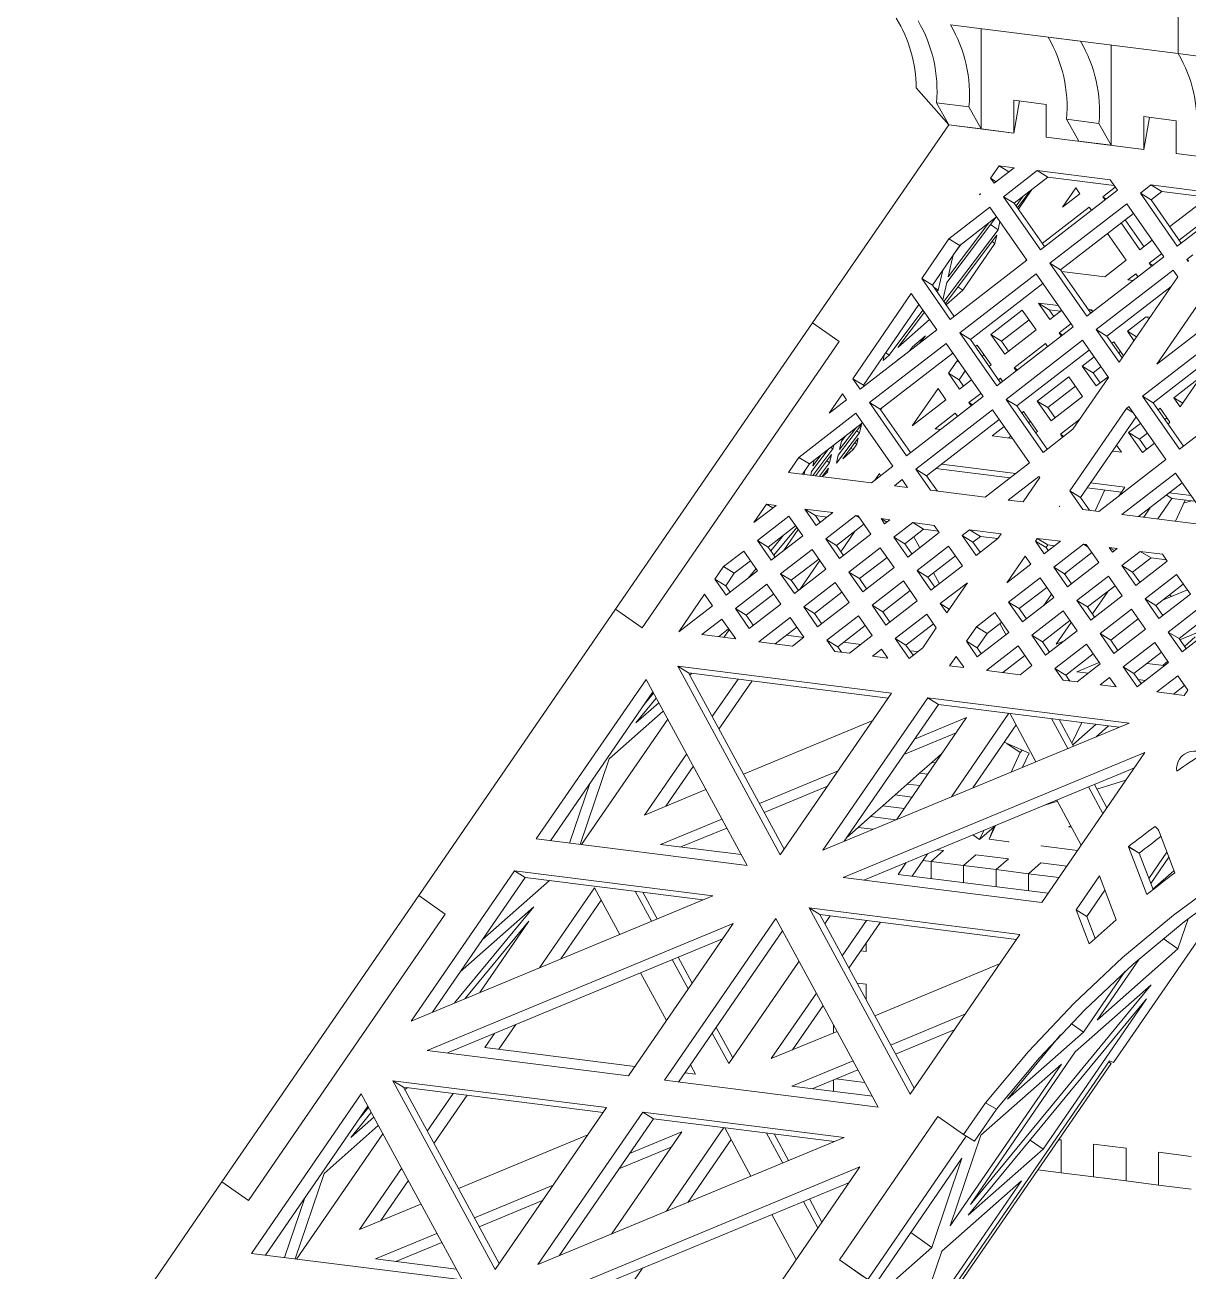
# Model space of a CAD drawing. Header units: millimetres. Extents: x 6136 to 7046, y 1563 to 2173.
# Drawn here: x 6816.86 to 6853.01, y 1679 to 1717.72 of the extents above; entities that cross this region are included whole.
import ezdxf

# ---------------------------------------------------------------- set-up
doc = ezdxf.new("R2010")
doc.units = ezdxf.units.MM
doc.header["$LTSCALE"] = 0.5
doc.layers.get('0').update_dxf_attribs({"color": 255})

# ---------------------------------------------------------------- blocks, each defined once
blk = doc.blocks.new('eiffel')
at = {"color": 3, "linetype": 'Continuous', "lineweight": 15}
for p, q in [((-52.938, -129.946), (-52.938, -137.017)), ((-62.76, -135.779), (-52.938, -137.017)), ((-61.434, -135.946), (-61.434, -136.731)), ((-52.938, -137.017), (-52.938, -135.602)), ((-57.147, -136.486), (-58.551, -136.31)), ((-61.434, -140.267), (-61.434, -136.731)), ((-55.822, -137.438), (-55.822, -136.653)), ((-52.938, -137.017), (-51.535, -137.193)), ((-55.822, -139.56), (-55.822, -137.438)), ((-64.24, -138.499), (-62.837, -140.09)), ((-61.964, -139.32), (-63.368, -139.143)), ((-62.837, -140.09), (-63.368, -139.143)), ((-58.628, -139.206), (-60.031, -139.029)), ((-60.031, -139.029), (-60.031, -140.444)), ((-59.785, -139.06), (-60.031, -140.444)), ((-58.628, -140.62), (-58.628, -139.206)), ((-61.964, -139.32), (-61.434, -140.267)), ((-55.822, -140.974), (-55.822, -139.56)), ((-53.015, -139.913), (-54.418, -139.736)), ((-54.418, -139.736), (-54.418, -141.151)), ((-54.173, -139.767), (-54.418, -141.151)), ((-62.837, -140.09), (-68.717, -148.638)), ((-60.031, -140.444), (-62.837, -140.09)), ((-61.434, -140.267), (-62.837, -140.09)), ((-60.031, -140.444), (-61.434, -140.267)), ((-56.352, -140.027), (-57.755, -139.851)), ((-57.755, -139.851), (-57.225, -140.797)), ((-56.352, -140.027), (-55.822, -140.974)), ((-53.015, -141.327), (-53.015, -139.913)), ((-54.418, -141.151), (-58.628, -140.62)), ((-55.822, -140.974), (-57.225, -140.797)), ((-48.806, -141.858), (-53.015, -141.327)), ((-60.659, -141.859), (-61.028, -142.396)), ((-60.011, -141.941), (-60.878, -142.611)), ((-60.011, -141.941), (-60.659, -141.859)), ((-60.239, -142.117), (-60.659, -141.859)), ((-60.878, -142.611), (-61.028, -142.396)), ((-60.789, -142.543), (-61.028, -142.396)), ((-60.474, -143.19), (-59.019, -142.066)), ((-60.011, -143.475), (-58.556, -142.35)), ((-55.874, -142.462), (-59.019, -142.066)), ((-58.556, -142.35), (-59.019, -142.066)), ((-55.701, -142.71), (-58.556, -142.35)), ((-55.874, -142.462), (-55.559, -142.914)), ((-59.872, -143.674), (-59.319, -142.939)), ((-59.83, -143.734), (-59.244, -142.882)), ((-55.559, -142.914), (-58.877, -145.479)), ((-57.351, -142.812), (-57.925, -143.647)), ((-57.351, -142.812), (-57.173, -143.066)), ((-56.585, -142.611), (-56.595, -142.597)), ((-56.571, -142.6), (-56.585, -142.611)), ((-56.181, -143.191), (-55.652, -142.781)), ((-54.567, -143.039), (-54.108, -142.685)), ((-50.533, -143.135), (-54.108, -142.685)), ((-53.645, -142.969), (-54.108, -142.685)), ((-54.104, -143.324), (-53.645, -142.969)), ((-50.676, -143.343), (-53.645, -142.969)), ((-61.477, -143.049), (-61.515, -143.104)), ((-61.466, -143.065), (-61.515, -143.104)), ((-61.477, -143.049), (-61.466, -143.065)), ((-58.877, -145.479), (-60.474, -143.19)), ((-60.474, -143.19), (-60.011, -143.475)), ((-58.705, -145.347), (-60.011, -143.475)), ((-59.62, -143.172), (-59.933, -143.587)), ((-58.472, -146.059), (-55.155, -143.494)), ((-57.173, -143.066), (-57.925, -143.647)), ((-56.088, -143.324), (-56.181, -143.191)), ((-56.181, -143.191), (-56.034, -143.281)), ((-55.155, -143.494), (-53.558, -145.782)), ((-52.97, -145.328), (-54.567, -143.039)), ((-54.104, -143.324), (-54.567, -143.039)), ((-52.798, -145.195), (-54.104, -143.324)), ((-51.66, -143.219), (-53.295, -144.483)), ((-52.891, -145.062), (-50.875, -143.504)), ((-62.918, -146.89), (-60.81, -144.092)), ((-62.826, -145.009), (-61.061, -143.645)), ((-62.363, -145.293), (-60.77, -144.062)), ((-61.061, -143.645), (-59.464, -145.934)), ((-58.798, -145.214), (-56.769, -143.645)), ((-58.01, -146.343), (-54.864, -143.911)), ((-56.769, -143.645), (-56.676, -143.778)), ((-50.988, -143.796), (-52.97, -145.328)), ((-60.708, -144.616), (-63.045, -147.715)), ((-61.111, -144.325), (-62.863, -146.649)), ((-60.708, -144.616), (-61.035, -144.391)), ((-60.628, -144.266), (-60.708, -144.616)), ((-54.584, -145.479), (-55.393, -144.32)), ((-54.413, -145.347), (-55.222, -144.187)), ((-62.826, -145.009), (-64.003, -146.72)), ((-62.984, -147.802), (-60.764, -144.856)), ((-62.363, -145.293), (-62.826, -145.009)), ((-60.966, -145.125), (-60.845, -145.209)), ((-60.764, -144.856), (-60.845, -145.209)), ((-55.981, -144.774), (-55.172, -145.934)), ((-54.055, -145.07), (-54.584, -145.479)), ((-62.363, -145.293), (-63.54, -147.005)), ((-62.863, -146.649), (-62.645, -145.703)), ((-62.634, -145.687), (-62.301, -145.245)), ((-62.232, -147.225), (-60.845, -145.209)), ((-54.18, -146.059), (-53.65, -145.65)), ((-52.565, -145.907), (-52.298, -145.701)), ((-59.464, -145.934), (-62.769, -148.488)), ((-59.481, -145.909), (-59.536, -145.989)), ((-56.875, -148.347), (-58.472, -146.059)), ((-58.472, -146.059), (-58.01, -146.343)), ((-53.558, -145.782), (-56.875, -148.347)), ((-55.172, -145.934), (-56.099, -146.65)), ((-54.087, -146.192), (-54.18, -146.059)), ((-54.18, -146.059), (-54.032, -146.15)), ((-52.502, -145.998), (-52.565, -145.907)), ((-52.478, -145.961), (-52.565, -145.907)), ((-62.769, -148.488), (-64.003, -146.72)), ((-64.003, -146.72), (-63.54, -147.005)), ((-63.095, -146.356), (-63.293, -147.22)), ((-62.365, -149.068), (-59.06, -146.513)), ((-59.06, -146.513), (-57.463, -148.802)), ((-56.704, -148.215), (-58.01, -146.343)), ((-57.959, -146.416), (-56.099, -146.65)), ((-56.471, -148.927), (-53.153, -146.362)), ((-52.952, -146.651), (-55.487, -150.337)), ((-55.106, -146.775), (-54.768, -146.513)), ((-55.106, -146.775), (-54.879, -146.804)), ((-54.768, -146.513), (-54.675, -146.646)), ((-53.153, -146.362), (-52.952, -146.651)), ((-62.598, -148.356), (-63.54, -147.005)), ((-63.48, -147.091), (-63.293, -147.22)), ((-63.293, -147.22), (-63.344, -147.287)), ((-63.093, -147.646), (-62.918, -146.89)), ((-62.232, -147.225), (-62.947, -147.856)), ((-62.232, -147.225), (-62.441, -147.081)), ((-61.902, -149.352), (-58.769, -146.93)), ((-56.009, -149.211), (-53.241, -147.072)), ((-64.452, -147.373), (-66.978, -151.045)), ((-64.121, -147.848), (-66.515, -151.329)), ((-64.452, -147.373), (-63.357, -148.943)), ((-58.969, -147.783), (-58.097, -147.893)), ((-58.477, -148.489), (-58.969, -147.783)), ((-58.969, -147.783), (-58.506, -148.068)), ((-63.951, -148.092), (-65.411, -150.029)), ((-65.036, -149.698), (-63.89, -148.179)), ((-61.019, -149.139), (-59.661, -148.089)), ((-59.661, -148.089), (-59.065, -148.943)), ((-58.305, -148.356), (-58.506, -148.068)), ((-58.506, -148.068), (-58.013, -148.13)), ((-57.96, -148.089), (-58.477, -148.489)), ((-56.797, -148.082), (-56.769, -148.061)), ((-56.769, -148.061), (-56.676, -148.072)), ((-56.622, -148.151), (-56.769, -148.061)), ((-56.676, -148.072), (-56.621, -148.151)), ((-55.126, -148.998), (-54.314, -148.37)), ((-54.314, -148.37), (-54.149, -148.391)), ((-54.188, -148.447), (-54.314, -148.37)), ((-53.849, -150.423), (-52.097, -147.876)), ((-77.216, -160.994), (-68.717, -148.638)), ((-67.571, -149.439), (-68.717, -148.638)), ((-63.357, -148.943), (-66.662, -151.498)), ((-65.036, -149.698), (-63.67, -148.494)), ((-57.463, -148.802), (-60.768, -151.357)), ((-60.557, -149.423), (-59.37, -148.505)), ((-59.065, -148.943), (-60.423, -149.993)), ((-58.072, -149.068), (-57.556, -148.669)), ((-55.487, -150.337), (-56.471, -148.927)), ((-56.471, -148.927), (-56.009, -149.211)), ((-51.556, -148.651), (-53.849, -150.423)), ((-76.07, -161.795), (-67.571, -149.439)), ((-64.396, -149.675), (-63.843, -149.188)), ((-63.843, -149.188), (-64.081, -149.502)), ((-63.779, -149.269), (-63.759, -149.243)), ((-63.759, -149.243), (-63.762, -149.256)), ((-60.768, -151.357), (-62.365, -149.068)), ((-61.902, -149.352), (-62.365, -149.068)), ((-60.596, -151.224), (-61.902, -149.352)), ((-60.423, -149.993), (-61.019, -149.139)), ((-61.019, -149.139), (-60.557, -149.423)), ((-60.251, -149.861), (-60.557, -149.423)), ((-60.364, -151.936), (-57.059, -149.381)), ((-57.98, -149.201), (-58.072, -149.068)), ((-58.072, -149.068), (-57.925, -149.159)), ((-57.059, -149.381), (-55.936, -150.99)), ((-55.356, -150.146), (-56.009, -149.211)), ((-55.796, -149.516), (-55.713, -149.452)), ((-55.713, -149.452), (-55.293, -150.055)), ((-54.844, -149.401), (-55.126, -148.998)), ((-55.126, -148.998), (-54.732, -149.239)), ((-54.47, -151.795), (-51.152, -149.23)), ((-66.257, -152.077), (-62.953, -149.522)), ((-65.795, -152.361), (-62.662, -149.939)), ((-65.411, -150.029), (-65.553, -149.93)), ((-64.525, -149.846), (-64.396, -149.675)), ((-62.953, -149.522), (-61.356, -151.811)), ((-61.69, -149.657), (-61.607, -149.593)), ((-61.607, -149.593), (-61.011, -150.448)), ((-61.399, -150.074), (-61.316, -150.01)), ((-60.019, -150.573), (-58.66, -149.523)), ((-59.901, -152.22), (-56.768, -149.798)), ((-58.66, -149.523), (-58.568, -149.656)), ((-55.505, -149.933), (-55.422, -149.869)), ((-54.007, -152.079), (-50.861, -149.647)), ((-65.674, -150.261), (-65.62, -150.028)), ((-65.674, -150.261), (-65.411, -150.029)), ((-65.05, -150.252), (-64.963, -150.175)), ((-64.963, -150.175), (-64.966, -150.187)), ((-62.479, -150.267), (-62.851, -150.808)), ((-62.479, -150.267), (-62.449, -150.244)), ((-62.398, -150.317), (-62.479, -150.267)), ((-61.011, -150.448), (-61.093, -150.512)), ((-57.072, -150.502), (-56.555, -150.103)), ((-56.475, -151.357), (-57.072, -150.502)), ((-57.072, -150.502), (-56.609, -150.787)), ((-56.609, -150.787), (-56.264, -150.52)), ((-66.662, -151.498), (-66.978, -151.045)), ((-66.515, -151.329), (-66.978, -151.045)), ((-62.369, -151.498), (-62.851, -150.808)), ((-62.388, -151.092), (-62.851, -150.808)), ((-62.125, -150.709), (-62.388, -151.092)), ((-62.198, -151.365), (-62.388, -151.092)), ((-61.853, -151.099), (-62.369, -151.498)), ((-60.689, -151.091), (-60.607, -151.027)), ((-60.607, -151.027), (-60.514, -151.16)), ((-59.926, -150.706), (-60.019, -150.573)), ((-60.019, -150.573), (-59.871, -150.663)), ((-59.018, -152.007), (-57.66, -150.957)), ((-57.66, -150.957), (-57.063, -151.811)), ((-55.936, -150.99), (-57.474, -153.226)), ((-56.304, -151.224), (-56.609, -150.787)), ((-55.959, -150.958), (-56.475, -151.357)), ((-53.124, -151.866), (-51.952, -150.959)), ((-51.952, -150.959), (-52.848, -152.262)), ((-66.49, -151.365), (-66.515, -151.329)), ((-63.3, -151.461), (-64.412, -153.077)), ((-63.3, -151.461), (-62.957, -151.952)), ((-58.556, -152.291), (-57.369, -151.374)), ((-49.555, -151.519), (-52.873, -154.084)), ((-67.427, -151.698), (-68.002, -152.534)), ((-67.25, -151.952), (-68.002, -152.534)), ((-67.427, -151.698), (-67.25, -151.952)), ((-64.66, -154.366), (-66.257, -152.077)), ((-66.257, -152.077), (-65.795, -152.361)), ((-61.356, -151.811), (-64.66, -154.366)), ((-62.957, -151.952), (-64.412, -153.077)), ((-62.969, -151.936), (-63.007, -151.991)), ((-61.965, -152.077), (-61.448, -151.678)), ((-61.872, -152.21), (-61.965, -152.077)), ((-61.965, -152.077), (-61.818, -152.168)), ((-58.767, -154.225), (-60.364, -151.936)), ((-59.901, -152.22), (-60.364, -151.936)), ((-58.422, -152.862), (-59.018, -152.007)), ((-59.018, -152.007), (-58.556, -152.291)), ((-57.063, -151.811), (-58.422, -152.862)), ((-52.873, -154.084), (-54.47, -151.795)), ((-54.47, -151.795), (-54.007, -152.079)), ((-52.701, -153.951), (-54.007, -152.079)), ((-52.848, -152.262), (-53.124, -151.866)), ((-53.124, -151.866), (-52.738, -152.103)), ((-69.312, -154.439), (-66.845, -152.532)), ((-66.845, -152.532), (-65.248, -154.82)), ((-64.489, -154.233), (-65.795, -152.361)), ((-65.78, -152.383), (-65.731, -152.312)), ((-64.256, -154.945), (-60.951, -152.391)), ((-63.42, -153.202), (-62.553, -152.532)), ((-62.553, -152.532), (-62.46, -152.665)), ((-60.951, -152.391), (-59.355, -154.679)), ((-58.595, -154.092), (-59.901, -152.22)), ((-59.688, -152.525), (-59.606, -152.461)), ((-59.606, -152.461), (-59.01, -153.316)), ((-58.25, -152.729), (-58.556, -152.291)), ((-57.607, -155.887), (-55.159, -152.328)), ((-57.145, -156.171), (-54.75, -152.69)), ((-55.159, -152.328), (-55.058, -152.249)), ((-55.159, -152.328), (-54.885, -152.496)), ((-55.058, -152.249), (-53.461, -154.538)), ((-53.795, -152.384), (-53.712, -152.32)), ((-53.712, -152.32), (-53.297, -152.915)), ((-68.85, -154.723), (-66.554, -152.949)), ((-67.603, -154.341), (-66.608, -153.022)), ((-66.852, -153.179), (-67.548, -154.101)), ((-66.608, -153.022), (-66.69, -153.377)), ((-63.794, -155.23), (-60.661, -152.807)), ((-63.192, -153.231), (-63.42, -153.202)), ((-60.964, -153.512), (-60.448, -153.112)), ((-59.398, -152.942), (-59.315, -152.878)), ((-57.474, -153.226), (-58.767, -154.225)), ((-58.017, -153.441), (-57.174, -152.789)), ((-55.071, -153.37), (-54.554, -152.971)), ((-53.504, -152.801), (-53.421, -152.737)), ((-53.297, -152.915), (-53.36, -153.007)), ((-66.69, -153.377), (-67.684, -154.696)), ((-67.548, -154.101), (-67.466, -153.747)), ((-67.466, -153.747), (-67.296, -153.522)), ((-67.408, -154.496), (-66.745, -153.617)), ((-66.812, -153.292), (-66.69, -153.377)), ((-66.745, -153.617), (-66.804, -153.873)), ((-60.093, -153.621), (-60.964, -153.512)), ((-60.25, -153.601), (-60.157, -153.529)), ((-59.01, -153.316), (-59.092, -153.38)), ((-57.925, -153.574), (-58.017, -153.441)), ((-58.017, -153.441), (-57.87, -153.532)), ((-54.474, -154.225), (-55.071, -153.37)), ((-55.071, -153.37), (-54.608, -153.655)), ((-54.608, -153.655), (-54.263, -153.388)), ((-54.303, -154.092), (-54.608, -153.655)), ((-68.754, -155.043), (-68.042, -154.099)), ((-67.841, -154.078), (-68.701, -155.218)), ((-68.586, -155.233), (-67.896, -154.318)), ((-67.896, -154.318), (-67.978, -154.672)), ((-67.933, -154.014), (-67.841, -154.078)), ((-67.803, -153.914), (-67.841, -154.078)), ((-66.963, -154.104), (-67.408, -154.496)), ((-66.963, -154.104), (-67.061, -154.036)), ((-66.963, -154.104), (-66.804, -153.873)), ((-66.804, -153.873), (-66.892, -153.812)), ((-55.387, -154.214), (-55.766, -154.166)), ((-55.594, -153.917), (-55.387, -154.214)), ((-53.958, -153.826), (-54.474, -154.225)), ((-69.312, -154.439), (-69.757, -155.085)), ((-68.85, -154.723), (-69.312, -154.439)), ((-68.85, -154.723), (-69.151, -155.162)), ((-68.343, -154.331), (-68.698, -154.803)), ((-68.698, -154.803), (-68.643, -154.564)), ((-67.978, -154.672), (-68.417, -155.254)), ((-68.1, -154.588), (-67.978, -154.672)), ((-67.684, -154.696), (-67.603, -154.341)), ((-65.248, -154.82), (-66.175, -155.537)), ((-59.944, -155.135), (-63.149, -154.731)), ((-59.355, -154.679), (-61.264, -156.155)), ((-53.461, -154.538), (-56.353, -156.774)), ((-69.757, -155.085), (-66.175, -155.537)), ((-69.12, -155.117), (-69.047, -155.02)), ((-69.047, -155.02), (-69.082, -155.17)), ((-68.792, -155.207), (-68.754, -155.043)), ((-68.302, -155.269), (-68.033, -154.912)), ((-68.072, -155.082), (-68.286, -155.271)), ((-68.13, -155.041), (-68.072, -155.082)), ((-68.033, -154.912), (-68.072, -155.082)), ((-65.827, -155.135), (-66.023, -155.419)), ((-65.827, -155.135), (-65.776, -155.229)), ((-65.183, -155.662), (-64.844, -155.4)), ((-64.844, -155.4), (-64.611, -155.734)), ((-63.619, -155.859), (-64.256, -154.945)), ((-64.256, -154.945), (-63.794, -155.23)), ((-63.329, -155.895), (-63.794, -155.23)), ((-63.771, -155.261), (-63.79, -155.227)), ((-60.195, -155.329), (-63.4, -154.925)), ((-60.272, -156.28), (-58.95, -155.259)), ((-58.911, -155.315), (-59.631, -156.361)), ((-58.95, -155.259), (-58.911, -155.315)), ((-55.361, -156.899), (-53.056, -155.118)), ((-53.056, -155.118), (-51.471, -157.389)), ((-65.183, -155.662), (-64.611, -155.734)), ((-63.619, -155.859), (-61.264, -156.155)), ((-57.049, -156.686), (-57.607, -155.887)), ((-57.145, -156.171), (-57.607, -155.887)), ((-55.375, -155.937), (-56.855, -155.75)), ((-55.232, -155.729), (-56.712, -155.542)), ((-56.522, -156.753), (-56.1, -155.845)), ((-55.232, -155.729), (-55.496, -156.111)), ((-54.647, -156.989), (-52.765, -155.534)), ((-70.703, -156.461), (-71.245, -157.249)), ((-70.703, -156.461), (-70.293, -156.513)), ((-70.437, -156.624), (-70.703, -156.461)), ((-59.631, -156.361), (-60.272, -156.28)), ((-56.759, -156.723), (-57.145, -156.171)), ((-53.816, -157.094), (-53.208, -156.21)), ((-53.448, -156.062), (-53.208, -156.21)), ((-52.379, -156.088), (-53.327, -155.969)), ((-52.206, -156.336), (-53.208, -156.21)), ((-52.633, -156.282), (-53.056, -157.189)), ((-52.356, -156.317), (-52.699, -156.422)), ((-70.293, -156.513), (-71.245, -157.249)), ((-71.096, -158.025), (-69.737, -156.975)), ((-69.737, -156.975), (-69.141, -157.83)), ((-69.045, -156.67), (-67.838, -156.822)), ((-68.553, -157.375), (-69.045, -156.67)), ((-69.045, -156.67), (-68.583, -156.954)), ((-68.381, -157.243), (-68.583, -156.954)), ((-68.583, -156.954), (-68.089, -157.016)), ((-67.838, -156.822), (-68.553, -157.375)), ((-68.149, -157.955), (-66.845, -156.947)), ((-66.845, -156.947), (-66.752, -156.959)), ((-66.697, -157.038), (-66.845, -156.947)), ((-66.752, -156.959), (-66.194, -157.759)), ((-58.069, -156.558), (-58.056, -156.54)), ((-58.069, -156.558), (-58.041, -156.561)), ((-58.056, -156.54), (-58.041, -156.561)), ((-57.049, -156.686), (-56.353, -156.774)), ((-55.361, -156.899), (-51.471, -157.389)), ((-54.421, -157.017), (-54.123, -156.584)), ((-70.633, -158.309), (-69.446, -157.392)), ((-70.386, -158.664), (-69.397, -157.463)), ((-69.964, -158.466), (-69.335, -157.551)), ((-67.686, -158.239), (-66.499, -157.321)), ((-65.76, -157.084), (-65.382, -157.131)), ((-65.606, -157.305), (-65.76, -157.084)), ((-65.76, -157.084), (-65.515, -157.234)), ((-65.382, -157.131), (-65.606, -157.305)), ((-65.202, -157.884), (-64.39, -157.256)), ((-64.739, -158.168), (-63.927, -157.541)), ((-64.39, -157.256), (-63.467, -157.373)), ((-63.927, -157.541), (-64.39, -157.256)), ((-63.927, -157.541), (-63.295, -157.62)), ((-63.467, -157.373), (-63.247, -157.688)), ((-70.499, -158.88), (-71.096, -158.025)), ((-71.096, -158.025), (-70.633, -158.309)), ((-69.964, -157.792), (-70.522, -158.469)), ((-69.141, -157.83), (-70.499, -158.88)), ((-67.552, -158.809), (-68.149, -157.955)), ((-68.149, -157.955), (-67.686, -158.239)), ((-66.194, -157.759), (-67.552, -158.809)), ((-66.871, -157.609), (-67.494, -158.514)), ((-64.605, -158.739), (-65.202, -157.884)), ((-65.202, -157.884), (-64.739, -158.168)), ((-63.247, -157.688), (-64.605, -158.739)), ((-64.345, -157.864), (-64.087, -158.338)), ((-62.255, -157.813), (-61.934, -157.566)), ((-61.659, -158.668), (-62.255, -157.813)), ((-62.255, -157.813), (-61.792, -158.098)), ((-61.934, -157.566), (-60.577, -157.737)), ((-61.472, -157.85), (-61.934, -157.566)), ((-61.792, -158.098), (-61.472, -157.85)), ((-60.718, -157.941), (-61.659, -158.668)), ((-61.472, -157.85), (-60.722, -157.944)), ((-60.577, -157.737), (-60.718, -157.941)), ((-59.095, -158.049), (-59.015, -157.934)), ((-58.712, -158.598), (-59.095, -158.049)), ((-59.095, -158.049), (-58.632, -158.333)), ((-59.015, -157.934), (-58.016, -158.059)), ((-59.015, -157.934), (-58.553, -158.218)), ((-58.016, -158.059), (-58.712, -158.598)), ((-72.555, -159.154), (-71.683, -158.48)), ((-71.683, -158.48), (-71.087, -159.334)), ((-70.328, -158.747), (-70.633, -158.309)), ((-70.095, -159.459), (-68.737, -158.409)), ((-68.737, -158.409), (-68.14, -159.264)), ((-67.381, -158.677), (-67.686, -158.239)), ((-67.148, -159.389), (-65.79, -158.339)), ((-65.79, -158.339), (-65.193, -159.193)), ((-64.434, -158.606), (-64.739, -158.168)), ((-64.201, -159.318), (-62.843, -158.268)), ((-62.843, -158.268), (-62.246, -159.123)), ((-61.487, -158.535), (-61.792, -158.098)), ((-58.632, -158.333), (-58.553, -158.218)), ((-58.54, -158.465), (-58.632, -158.333)), ((-58.553, -158.218), (-58.267, -158.254)), ((-58.307, -159.177), (-57.023, -158.184)), ((-57.845, -159.461), (-56.658, -158.544)), ((-57.023, -158.184), (-56.898, -158.2)), ((-56.823, -158.308), (-57.023, -158.184)), ((-56.898, -158.2), (-56.353, -158.981)), ((-55.906, -158.325), (-55.56, -158.369)), ((-55.765, -158.527), (-55.906, -158.325)), ((-55.906, -158.325), (-55.682, -158.463)), ((-55.56, -158.369), (-55.765, -158.527)), ((-55.36, -159.106), (-54.568, -158.494)), ((-54.568, -158.494), (-53.613, -158.614)), ((-54.106, -158.778), (-54.568, -158.494)), ((-53.613, -158.614), (-53.406, -158.911)), ((-72.555, -159.154), (-72.927, -159.694)), ((-72.093, -159.438), (-72.555, -159.154)), ((-72.093, -159.438), (-71.393, -158.897)), ((-69.632, -159.744), (-68.446, -158.826)), ((-68.406, -158.883), (-69.266, -160.134)), ((-66.686, -159.673), (-65.499, -158.755)), ((-63.739, -159.602), (-62.552, -158.685)), ((-62.246, -159.123), (-63.605, -160.173)), ((-60.335, -159.853), (-59.544, -158.702)), ((-59.3, -159.052), (-60.335, -159.853)), ((-59.544, -158.702), (-59.3, -159.052)), ((-56.353, -158.981), (-57.711, -160.032)), ((-54.764, -159.961), (-55.36, -159.106)), ((-55.36, -159.106), (-54.898, -159.391)), ((-54.898, -159.391), (-54.106, -158.778)), ((-53.406, -158.911), (-54.764, -159.961)), ((-54.106, -158.778), (-53.44, -158.862)), ((-72.446, -160.384), (-72.927, -159.694)), ((-72.465, -159.978), (-72.927, -159.694)), ((-72.093, -159.438), (-72.465, -159.978)), ((-71.087, -159.334), (-72.446, -160.384)), ((-71.155, -159.237), (-71.495, -159.65)), ((-69.499, -160.314), (-70.095, -159.459)), ((-70.095, -159.459), (-69.632, -159.744)), ((-68.14, -159.264), (-69.499, -160.314)), ((-66.552, -160.243), (-67.148, -159.389)), ((-67.148, -159.389), (-66.686, -159.673)), ((-66.38, -160.111), (-66.686, -159.673)), ((-65.193, -159.193), (-66.552, -160.243)), ((-63.605, -160.173), (-64.201, -159.318)), ((-64.201, -159.318), (-63.739, -159.602)), ((-63.433, -160.04), (-63.739, -159.602)), ((-63.501, -159.418), (-63.243, -159.893)), ((-60.254, -160.682), (-58.895, -159.631)), ((-58.895, -159.631), (-58.299, -160.486)), ((-57.711, -160.032), (-58.307, -159.177)), ((-58.307, -159.177), (-57.845, -159.461)), ((-57.539, -159.899), (-57.845, -159.461)), ((-57.749, -159.387), (-57.822, -159.494)), ((-57.307, -160.611), (-55.948, -159.561)), ((-55.948, -159.561), (-55.352, -160.416)), ((-54.593, -159.828), (-54.898, -159.391)), ((-54.36, -160.541), (-53.001, -159.49)), ((-53.001, -159.49), (-52.405, -160.345)), ((-72.274, -160.252), (-72.465, -159.978)), ((-72.041, -160.964), (-70.683, -159.914)), ((-70.683, -159.914), (-70.086, -160.768)), ((-69.327, -160.181), (-69.632, -159.744)), ((-69.094, -160.893), (-67.736, -159.843)), ((-67.736, -159.843), (-67.14, -160.698)), ((-66.147, -160.823), (-64.789, -159.773)), ((-65.685, -161.107), (-64.498, -160.189)), ((-64.789, -159.773), (-64.193, -160.627)), ((-63.201, -160.752), (-62.028, -159.846)), ((-62.028, -159.846), (-62.924, -161.148)), ((-59.791, -160.966), (-58.604, -160.048)), ((-56.844, -160.895), (-55.657, -159.978)), ((-56.636, -161.194), (-55.961, -160.213)), ((-53.897, -160.825), (-52.711, -159.907)), ((-52.537, -160.155), (-53.604, -160.598)), ((-73.376, -160.347), (-74.488, -161.964)), ((-73.376, -160.347), (-73.033, -160.839)), ((-71.579, -161.248), (-70.392, -160.331)), ((-70.086, -160.768), (-71.445, -161.819)), ((-68.632, -161.178), (-67.445, -160.26)), ((-67.14, -160.698), (-68.498, -161.748)), ((-64.193, -160.627), (-65.551, -161.677)), ((-62.924, -161.148), (-63.201, -160.752)), ((-63.201, -160.752), (-62.815, -160.989)), ((-59.657, -161.536), (-60.254, -160.682)), ((-60.254, -160.682), (-59.791, -160.966)), ((-58.299, -160.486), (-59.657, -161.536)), ((-58.403, -160.337), (-58.739, -160.826)), ((-56.71, -161.466), (-57.307, -160.611)), ((-57.307, -160.611), (-56.844, -160.895)), ((-55.352, -160.416), (-56.71, -161.466)), ((-53.764, -161.395), (-54.36, -160.541)), ((-54.36, -160.541), (-53.897, -160.825)), ((-52.405, -160.345), (-53.764, -161.395)), ((-53.308, -160.369), (-53.222, -160.44)), ((-77.216, -160.994), (-85.715, -173.35)), ((-77.216, -160.994), (-76.07, -161.795)), ((-76.066, -161.789), (-77.216, -160.994)), ((-73.033, -160.839), (-74.488, -161.964)), ((-73.045, -160.822), (-73.083, -160.877)), ((-71.445, -161.819), (-72.041, -160.964)), ((-72.041, -160.964), (-71.579, -161.248)), ((-71.273, -161.686), (-71.579, -161.248)), ((-68.498, -161.748), (-69.094, -160.893)), ((-69.094, -160.893), (-68.632, -161.178)), ((-68.326, -161.615), (-68.632, -161.178)), ((-68.094, -162.327), (-66.735, -161.277)), ((-66.735, -161.277), (-66.139, -162.132)), ((-65.551, -161.677), (-66.147, -160.823)), ((-66.147, -160.823), (-65.685, -161.107)), ((-65.38, -161.545), (-65.685, -161.107)), ((-65.147, -162.257), (-63.788, -161.207)), ((-63.788, -161.207), (-63.373, -161.801)), ((-61.646, -161.758), (-60.841, -161.136)), ((-60.841, -161.136), (-60.245, -161.991)), ((-59.486, -161.404), (-59.791, -160.966)), ((-59.253, -162.116), (-57.895, -161.066)), ((-57.895, -161.066), (-57.298, -161.92)), ((-56.539, -161.333), (-56.844, -160.895)), ((-56.306, -162.045), (-54.948, -160.995)), ((-54.948, -160.995), (-54.351, -161.85)), ((-53.592, -161.263), (-53.897, -160.825)), ((-53.359, -161.975), (-52.001, -160.924)), ((-73.496, -162.089), (-72.629, -161.418)), ((-72.782, -162.179), (-72.338, -161.835)), ((-72.629, -161.418), (-72.033, -162.273)), ((-71.041, -162.398), (-69.682, -161.348)), ((-70.327, -162.488), (-69.391, -161.765)), ((-69.682, -161.348), (-69.086, -162.202)), ((-67.631, -162.612), (-66.444, -161.694)), ((-64.684, -162.541), (-63.497, -161.624)), ((-63.373, -161.801), (-63.961, -162.656)), ((-62.069, -162.374), (-61.646, -161.758)), ((-61.646, -161.758), (-61.183, -162.042)), ((-61.183, -162.042), (-60.551, -161.553)), ((-60.372, -162.088), (-60.629, -161.614)), ((-58.791, -162.4), (-57.604, -161.482)), ((-58.194, -162.502), (-57.548, -161.563)), ((-55.844, -162.329), (-54.657, -161.412)), ((-54.351, -161.85), (-55.71, -162.9)), ((-52.897, -162.259), (-51.71, -161.341)), ((-52.857, -162.316), (-51.44, -161.729)), ((-51.404, -161.779), (-52.763, -162.829)), ((-72.033, -162.273), (-73.496, -162.089)), ((-72.539, -162.209), (-72.31, -161.876)), ((-69.089, -162.205), (-69.838, -162.11)), ((-69.086, -162.202), (-69.577, -162.582)), ((-67.756, -162.812), (-68.094, -162.327)), ((-68.094, -162.327), (-67.631, -162.612)), ((-66.139, -162.132), (-67.122, -162.892)), ((-64.55, -163.111), (-65.147, -162.257)), ((-65.147, -162.257), (-64.684, -162.541)), ((-61.604, -163.041), (-62.069, -162.374)), ((-62.069, -162.374), (-61.607, -162.658)), ((-61.607, -162.658), (-61.183, -162.042)), ((-60.245, -161.991), (-61.604, -163.041)), ((-58.657, -162.97), (-59.253, -162.116)), ((-59.253, -162.116), (-58.791, -162.4)), ((-57.298, -161.92), (-58.657, -162.97)), ((-57.885, -162.374), (-58.194, -162.502)), ((-55.71, -162.9), (-56.306, -162.045)), ((-56.306, -162.045), (-55.844, -162.329)), ((-55.538, -162.767), (-55.844, -162.329)), ((-52.763, -162.829), (-53.359, -161.975)), ((-53.359, -161.975), (-52.897, -162.259)), ((-52.591, -162.697), (-52.897, -162.259)), ((-52.195, -162.183), (-52.662, -162.595)), ((-69.577, -162.582), (-71.041, -162.398)), ((-67.122, -162.892), (-67.756, -162.812)), ((-67.466, -162.848), (-67.631, -162.612)), ((-66.633, -162.514), (-67.383, -162.42)), ((-66.13, -163.017), (-65.735, -162.711)), ((-65.735, -162.711), (-65.463, -163.101)), ((-64.379, -162.979), (-64.684, -162.541)), ((-63.961, -162.656), (-64.55, -163.111)), ((-64.178, -162.823), (-64.517, -162.781)), ((-61.432, -162.908), (-61.607, -162.658)), ((-61.199, -163.62), (-59.841, -162.57)), ((-59.841, -162.57), (-59.245, -163.425)), ((-58.485, -162.838), (-58.791, -162.4)), ((-58.252, -163.55), (-56.894, -162.5)), ((-57.79, -163.834), (-56.603, -162.917)), ((-56.894, -162.5), (-56.298, -163.354)), ((-55.305, -163.479), (-53.947, -162.429)), ((-54.843, -163.764), (-53.656, -162.846)), ((-53.947, -162.429), (-53.351, -163.284)), ((-70.111, -171.596), (-74.533, -163.453)), ((-65.309, -164.615), (-74.533, -163.453)), ((-74.071, -163.737), (-74.533, -163.453)), ((-65.463, -163.101), (-66.13, -163.017)), ((-62.8, -163.436), (-62.519, -163.027)), ((-62.211, -163.51), (-62.8, -163.436)), ((-62.519, -163.027), (-62.191, -163.495)), ((-60.505, -163.725), (-59.55, -162.987)), ((-59.245, -163.425), (-59.755, -163.82)), ((-57.311, -163.688), (-56.344, -163.287)), ((-56.298, -163.354), (-57.3, -164.129)), ((-53.351, -163.284), (-54.709, -164.334)), ((-53.534, -163.425), (-54.283, -163.331)), ((-53.386, -163.233), (-53.594, -163.417)), ((-69.938, -171.346), (-74.071, -163.737)), ((-65.452, -164.823), (-74.071, -163.737)), ((-73.92, -163.756), (-74.015, -163.84)), ((-62.191, -163.495), (-62.211, -163.51)), ((-61.186, -163.64), (-61.199, -163.62)), ((-61.199, -163.62), (-61.163, -163.642)), ((-59.755, -163.82), (-61.186, -163.64)), ((-57.901, -164.053), (-58.252, -163.55)), ((-58.252, -163.55), (-57.79, -163.834)), ((-57.611, -164.09), (-57.79, -163.834)), ((-56.811, -163.751), (-57.311, -163.688)), ((-56.308, -164.254), (-55.893, -163.934)), ((-55.893, -163.934), (-55.608, -164.342)), ((-54.709, -164.334), (-55.305, -163.479)), ((-55.305, -163.479), (-54.843, -163.764)), ((-54.538, -164.201), (-54.843, -163.764)), ((-53.852, -164.563), (-52.946, -163.863)), ((-52.946, -163.863), (-52.515, -164.481)), ((-75.904, -164.021), (-80.639, -170.905)), ((-75.904, -164.021), (-71.542, -172.051)), ((-71.93, -164.007), (-73.044, -165.627)), ((-71.324, -164.083), (-72.754, -166.161)), ((-57.3, -164.129), (-57.901, -164.053)), ((-55.608, -164.342), (-56.308, -164.254)), ((-54.356, -164.061), (-54.663, -164.022)), ((-53.138, -164.653), (-52.656, -164.28)), ((-52.674, -164.712), (-52.515, -164.481)), ((-75.613, -164.556), (-80.033, -170.982)), ((-76.35, -165.899), (-75.466, -164.827)), ((-75.358, -165.025), (-76.35, -165.899)), ((-75.584, -164.61), (-75.988, -165.1)), ((-65.309, -164.615), (-70.111, -171.596)), ((-68.27, -171.388), (-63.746, -164.812)), ((-55.056, -165.907), (-63.746, -164.812)), ((-63.746, -164.812), (-63.284, -165.096)), ((-52.674, -164.712), (-53.852, -164.563)), ((-77.498, -167.453), (-75.16, -165.391)), ((-67.35, -171.006), (-63.284, -165.096)), ((-55.474, -166.08), (-63.284, -165.096)), ((-62.724, -169.088), (-60.242, -165.479)), ((-60.206, -165.484), (-59.072, -167.573)), ((-78.689, -171.151), (-74.969, -165.742)), ((-66.116, -165.788), (-71.699, -168.104)), ((-55.056, -165.907), (-68.27, -171.388)), ((-62.064, -165.66), (-65.099, -170.073)), ((-64.314, -166.593), (-62.064, -165.66)), ((-61.803, -168.706), (-59.933, -165.987)), ((-57.702, -167.004), (-58.404, -165.711)), ((-57.45, -166.9), (-58.073, -165.753)), ((-57.098, -165.875), (-57.517, -166.776)), ((-56.471, -165.954), (-57.48, -166.844)), ((-55.934, -166.022), (-56.467, -166.492)), ((-64.772, -167.259), (-62.522, -166.326)), ((-67.388, -172.575), (-54.368, -167.174)), ((-63.565, -167.602), (-63.145, -167.231)), ((-59.368, -167.199), (-60.444, -166.729)), ((-60.325, -166.781), (-59.755, -167.175)), ((-60.148, -168.019), (-59.755, -167.175)), ((-59.666, -167.069), (-59.755, -167.175)), ((-59.654, -167.814), (-59.368, -167.199)), ((-58.825, -173.654), (-54.368, -167.174)), ((-78.741, -171.144), (-77.498, -167.453)), ((-74.155, -167.241), (-75.966, -169.874)), ((-63.565, -167.602), (-64.095, -168.07)), ((-63.413, -167.621), (-63.565, -167.602)), ((-73.864, -167.776), (-75.045, -169.492)), ((-71.011, -169.371), (-67.61, -167.961)), ((-66.507, -172.686), (-54.826, -167.84)), ((-64.626, -168.537), (-64.095, -168.07)), ((-63.751, -168.113), (-64.095, -168.07)), ((-78.333, -168.51), (-79.201, -171.087)), ((-73.321, -168.777), (-75.966, -169.874)), ((-70.8, -169.76), (-68.068, -168.627)), ((-64.626, -168.537), (-65.156, -169.005)), ((-64.09, -168.605), (-64.626, -168.537)), ((-56.179, -169.807), (-56.802, -168.66)), ((-56.007, -169.557), (-56.551, -168.556)), ((-55.193, -168.374), (-56.442, -168.757)), ((-65.686, -169.473), (-65.156, -169.005)), ((-64.428, -169.097), (-65.156, -169.005)), ((-58.145, -169.279), (-58.726, -169.458)), ((-58.173, -169.228), (-57.117, -171.171)), ((-65.686, -169.473), (-66.217, -169.941)), ((-64.766, -169.589), (-65.686, -169.473)), ((-75.278, -171.141), (-72.632, -170.044)), ((-74.398, -171.252), (-72.421, -170.433)), ((-66.747, -170.408), (-67.233, -170.836)), ((-66.747, -170.408), (-66.217, -169.941)), ((-66.103, -170.489), (-66.747, -170.408)), ((-65.115, -170.079), (-66.217, -169.941)), ((-60.87, -170.375), (-61.505, -170.935)), ((-61.098, -170.918), (-60.824, -170.328)), ((-60.856, -170.341), (-61.098, -170.918)), ((-57.674, -170.377), (-57.566, -170.345)), ((-57.674, -170.377), (-57.539, -170.394)), ((-71.542, -172.051), (-80.639, -170.905)), ((-61.505, -170.935), (-61.798, -170.732)), ((-61.505, -170.935), (-61.318, -170.533)), ((-61.098, -170.918), (-60.249, -171.025)), ((-53.078, -172.371), (-53.741, -170.628)), ((-71.798, -171.58), (-75.278, -171.141)), ((-63.068, -171.406), (-63.598, -171.874)), ((-63.068, -171.406), (-63.34, -171.372)), ((-60.249, -171.025), (-60.246, -171.038)), ((-58.846, -171.201), (-57.275, -171.399)), ((-58.843, -171.215), (-58.846, -171.201)), ((-54.614, -171.516), (-55.076, -171.232)), ((-55.074, -171.239), (-54.288, -173.306)), ((-54.612, -171.523), (-55.074, -171.239)), ((-54.612, -171.523), (-54.016, -173.09)), ((-54.199, -172.609), (-53.419, -171.476)), ((-65.025, -172.433), (-64.677, -171.926)), ((-64.42, -172.509), (-63.756, -171.544)), ((-63.598, -171.874), (-63.952, -171.829)), ((-63.598, -172.613), (-63.598, -171.874)), ((-63.598, -171.874), (-62.195, -172.051)), ((-61.665, -171.583), (-62.195, -172.051)), ((-62.195, -172.051), (-62.195, -172.79)), ((-60.792, -172.228), (-62.195, -172.051)), ((-60.262, -171.76), (-61.665, -171.583)), ((-60.262, -171.76), (-60.792, -172.228)), ((-58.859, -171.937), (-59.389, -172.404)), ((-57.741, -172.077), (-58.859, -171.937)), ((-53.336, -171.693), (-54.116, -172.827)), ((-81.585, -172.281), (-86.042, -178.761)), ((-81.123, -172.565), (-85.122, -178.379)), ((-81.585, -172.281), (-73.023, -173.36)), ((-81.123, -172.565), (-81.585, -172.281)), ((-81.123, -172.565), (-73.44, -173.533)), ((-58.825, -173.654), (-67.388, -172.575)), ((-58.547, -173.249), (-65.025, -172.433)), ((-60.792, -172.967), (-60.792, -172.228)), ((-60.792, -172.228), (-59.389, -172.404)), ((-59.389, -172.404), (-59.389, -173.143)), ((-58.079, -172.569), (-59.389, -172.404)), ((-56.33, -172.495), (-57.339, -173.96)), ((-55.608, -174.396), (-56.33, -172.495)), ((-53.114, -172.277), (-54.021, -173.077)), ((-80.071, -172.698), (-82.977, -175.261)), ((-78.129, -173.018), (-80.496, -176.46)), ((-78.129, -173.018), (-77.038, -175.026)), ((-56.096, -173.111), (-56.876, -174.245)), ((-94.215, -185.706), (-85.715, -173.35)), ((-73.023, -173.36), (-86.042, -178.761)), ((-84.569, -174.151), (-85.715, -173.35)), ((-77.838, -173.553), (-79.575, -176.078)), ((-75.668, -174.457), (-76.371, -173.164)), ((-75.417, -174.353), (-76.04, -173.206)), ((-93.069, -186.507), (-84.569, -174.151)), ((-80.753, -173.841), (-84.167, -177.983)), ((-83.923, -176.637), (-80.753, -173.841)), ((-64.507, -181.913), (-68.868, -173.883)), ((-68.868, -173.883), (-59.771, -175.029)), ((-68.406, -174.167), (-68.868, -173.883)), ((-64.335, -181.663), (-68.406, -174.167)), ((-68.406, -174.167), (-59.914, -175.237)), ((-57.339, -173.96), (-56.779, -175.431)), ((-56.876, -174.245), (-57.339, -173.96)), ((-85.354, -180.028), (-72.14, -174.546)), ((-83.717, -177.796), (-80.958, -174.449)), ((-83.078, -177.531), (-80.958, -174.449)), ((-72.14, -174.546), (-76.664, -181.123)), ((-75.102, -181.32), (-70.3, -174.339)), ((-70.3, -174.339), (-65.877, -182.482)), ((-67.955, -174.224), (-68.19, -174.565)), ((-67.441, -175.944), (-66.393, -174.421)), ((-67.15, -176.479), (-65.787, -174.497)), ((-56.876, -174.245), (-56.514, -175.197)), ((-56.779, -175.431), (-55.608, -174.396)), ((-52.509, -174.349), (-52.946, -175.646)), ((-84.474, -180.139), (-72.598, -175.212)), ((-74.496, -181.396), (-70.009, -174.873)), ((-64.507, -181.913), (-59.771, -175.029)), ((-52.946, -175.646), (-53.582, -175.206)), ((-66.638, -175.734), (-66.405, -175.763)), ((-66.405, -175.763), (-66.405, -175.395)), ((-52.946, -175.646), (-56.432, -178.721)), ((-74.084, -177.373), (-74.769, -176.113)), ((-73.912, -177.123), (-74.517, -176.009)), ((-69.3, -176.18), (-72.336, -180.593)), ((-60.645, -176.299), (-66.034, -178.535)), ((-56.432, -178.721), (-54.621, -176.088)), ((-55.725, -180.557), (-52.681, -176.131)), ((-76.139, -176.681), (-75.023, -178.737)), ((-55.218, -176.617), (-57.023, -179.242)), ((-66.405, -177.177), (-66.798, -177.128)), ((-66.405, -177.852), (-66.405, -177.177)), ((-54.094, -177.2), (-61.903, -186.673)), ((-57.379, -180.097), (-54.094, -177.2)), ((-70.495, -180.385), (-68.551, -177.559)), ((-61.992, -187.142), (-54.299, -177.808)), ((-58.756, -184.288), (-54.299, -177.808)), ((-69.575, -180.003), (-68.261, -178.093)), ((-65.346, -179.802), (-62.139, -178.472)), ((-81.528, -178.917), (-82.258, -179.979)), ((-72.164, -180.343), (-72.873, -179.036)), ((-67.808, -178.927), (-67.808, -179.27)), ((-57.554, -178.874), (-57.023, -179.242)), ((-82.449, -179.299), (-82.864, -179.902)), ((-72.336, -180.593), (-73.045, -179.287)), ((-67.655, -179.207), (-70.495, -180.385)), ((-65.135, -180.19), (-62.597, -179.138)), ((-57.023, -179.242), (-60.308, -182.139)), ((-60.308, -182.139), (-58.018, -179.361)), ((-76.664, -181.123), (-85.354, -180.028)), ((-76.386, -180.719), (-82.864, -179.902)), ((-61.903, -186.673), (-57.379, -180.097)), ((-73.983, -180.65), (-73.767, -181.048)), ((-69.613, -181.572), (-66.967, -180.474)), ((-62.982, -190.769), (-55.9, -180.473)), ((-57.969, -180.617), (-62.771, -187.598)), ((-62.758, -190.668), (-55.831, -180.598)), ((-61.456, -183.692), (-57.969, -180.617)), ((-55.94, -180.531), (-55.831, -180.598)), ((-55.831, -180.598), (-55.935, -180.525)), ((-55.9, -180.473), (-55.725, -180.557)), ((-73.767, -181.048), (-74.218, -180.992)), ((-68.732, -181.683), (-66.756, -180.863)), ((-86.835, -181.336), (-77.61, -182.498)), ((-82.412, -189.479), (-86.835, -181.336)), ((-86.372, -181.621), (-86.835, -181.336)), ((-82.24, -189.229), (-86.372, -181.621)), ((-86.372, -181.621), (-77.753, -182.706)), ((-86.221, -181.64), (-86.316, -181.723)), ((-65.877, -182.482), (-75.102, -181.32)), ((-66.133, -182.01), (-69.613, -181.572)), ((-67.808, -181.299), (-67.808, -181.799)), ((-67.704, -181.256), (-66.457, -181.413)), ((-88.205, -181.905), (-92.94, -188.789)), ((-88.205, -181.905), (-83.843, -189.935)), ((-84.231, -181.89), (-85.346, -183.51)), ((-83.626, -181.967), (-85.056, -184.045)), ((-62.193, -183.665), (-61.244, -182.285)), ((-60.781, -182.569), (-61.244, -182.285)), ((-87.915, -182.439), (-92.335, -188.865)), ((-88.652, -183.783), (-87.767, -182.71)), ((-87.885, -182.494), (-88.289, -182.984)), ((-77.61, -182.498), (-82.412, -189.479)), ((-80.572, -189.272), (-76.048, -182.695)), ((-76.048, -182.695), (-67.357, -183.79)), ((-76.048, -182.695), (-75.585, -182.98)), ((-61.73, -183.949), (-60.781, -182.569)), ((-89.8, -185.337), (-87.461, -183.274)), ((-87.66, -182.908), (-88.652, -183.783)), ((-79.651, -188.89), (-75.585, -182.98)), ((-75.585, -182.98), (-67.775, -183.964)), ((-75.025, -186.971), (-72.543, -183.363)), ((-67.555, -189.065), (-63.306, -182.887)), ((-62.193, -183.665), (-63.306, -182.887)), ((-90.991, -189.034), (-87.27, -183.626)), ((-78.417, -183.672), (-84, -185.988)), ((-67.357, -183.79), (-80.572, -189.272)), ((-74.365, -183.543), (-77.401, -187.956)), ((-76.615, -184.477), (-74.365, -183.543)), ((-74.105, -186.589), (-72.235, -183.87)), ((-72.508, -183.367), (-71.373, -185.456)), ((-70.003, -184.888), (-70.705, -183.594)), ((-69.752, -184.783), (-70.375, -183.636)), ((-66.332, -189.911), (-62.082, -183.733)), ((-62.771, -187.598), (-61.456, -183.692)), ((-61.73, -183.949), (-62.193, -183.665)), ((-58.756, -184.288), (-59.319, -183.898)), ((-57.986, -183.895), (-58.09, -183.882)), ((-57.986, -185.309), (-57.986, -183.895)), ((-77.074, -185.143), (-74.823, -184.209)), ((-67.808, -183.977), (-67.808, -183.959)), ((-58.756, -184.288), (-61.992, -187.142)), ((-55.18, -184.248), (-56.583, -184.072)), ((-56.583, -184.072), (-56.583, -185.486)), ((-55.18, -185.663), (-55.18, -184.248)), ((-52.373, -184.602), (-53.777, -184.425)), ((-53.777, -184.425), (-53.777, -185.839)), ((-62.265, -184.675), (-67.001, -191.559)), ((-62.265, -184.675), (-63.563, -188.527)), ((-91.043, -189.028), (-89.8, -185.337)), ((-86.456, -185.124), (-88.268, -187.758)), ((-79.689, -190.458), (-66.669, -185.057)), ((-71.126, -191.537), (-66.669, -185.057)), ((-57.986, -185.309), (-58.985, -185.183)), ((-57.986, -185.309), (-56.583, -185.486)), ((-55.18, -185.663), (-56.583, -185.486)), ((-94.215, -185.706), (-102.714, -198.062)), ((-94.215, -185.706), (-93.069, -186.507)), ((-93.064, -186.501), (-94.215, -185.706)), ((-86.166, -185.659), (-87.347, -187.376)), ((-83.312, -187.255), (-79.911, -185.844)), ((-78.809, -190.569), (-67.128, -185.723)), ((-64.438, -192.547), (-59.702, -185.663)), ((-63.141, -188.695), (-59.702, -185.663)), ((-55.18, -185.663), (-53.777, -185.839)), ((-52.373, -186.016), (-53.777, -185.839)), ((-90.635, -186.393), (-91.502, -188.97)), ((-83.101, -187.643), (-80.37, -186.51)), ((-68.481, -187.691), (-69.104, -186.543)), ((-68.308, -187.44), (-68.852, -186.439)), ((-85.622, -186.66), (-88.268, -187.758)), ((-70.474, -187.112), (-69.419, -189.054)), ((-87.579, -189.025), (-84.934, -187.927)), ((-63.563, -188.527), (-64.479, -187.893)), ((-86.699, -189.136), (-84.723, -188.316)), ((-63.563, -188.527), (-67.001, -191.559)), ((-64.438, -192.547), (-63.141, -188.695)), ((-83.843, -189.935), (-92.94, -188.789)), ((-84.1, -189.463), (-87.579, -189.025)), ((-66.332, -189.911), (-67.555, -189.065)), ((-67.555, -189.065), (-66.526, -189.785)), ((-76.721, -190.393), (-76.057, -189.428))]:
    blk.add_line(p, q, dxfattribs=at)
at = {"color": 3, "linetype": 'Continuous', "lineweight": 15, "flags": 128}
for points in [[(-16.486, -165.581), (-19.144, -165.055), (-21.839, -164.707), (-24.561, -164.539), (-27.299, -164.55), (-30.042, -164.741), (-32.778, -165.111), (-35.497, -165.659), (-38.187, -166.382), (-40.838, -167.278), (-43.438, -168.342), (-45.979, -169.571), (-48.448, -170.96), (-50.837, -172.502), (-53.135, -174.192), (-55.334, -176.023), (-57.423, -177.988), (-59.396, -180.078), (-61.244, -182.285)], [(-4.479, -170.558), (-5.981, -169.693), (-8.383, -168.484), (-10.864, -167.441), (-13.414, -166.567), (-16.024, -165.865), (-18.681, -165.34), (-21.377, -164.992), (-24.099, -164.823), (-26.837, -164.834), (-29.579, -165.025), (-32.315, -165.396), (-35.034, -165.943), (-37.724, -166.666), (-40.375, -167.562), (-42.976, -168.626), (-45.516, -169.855), (-47.986, -171.244), (-50.374, -172.786), (-52.673, -174.476), (-54.871, -176.307), (-56.961, -178.272), (-58.934, -180.362), (-60.781, -182.569)], [(-52.681, -176.131), (-51.033, -173.756), (-50.898, -173.564)]]:
    blk.add_lwpolyline(points, dxfattribs=at)
at = {"color": 3, "linetype": 'Continuous', "lineweight": 15}
for centre, radius, start, end in [((-70.143, -138.553), 5.903, 0.5291, 31.3311), ((-69.257, -138.607), 5.914, 354.7908, 30.5315), ((-67.854, -138.783), 5.914, 354.7908, 30.5315), ((-63.644, -139.314), 5.914, 354.7908, 30.5315), ((-62.241, -139.49), 5.914, 354.7908, 30.5315), ((-58.032, -140.021), 5.914, 354.7908, 30.5315), ((-52.247, -167.87), 0.752, 58.6036, 187.9358), ((-23.82, -211.195), 52.145, 122.5232, 124.0162), ((-23.645, -211.575), 51.142, 126.3048, 127.9226), ((-54.372, -170.866), 0.674, 20.6363, 48.448), ((-23.265, -211.751), 51.006, 126.5991, 127.9245), ((-53.922, -170.804), 1.231, 200.3716, 200.6961), ((-53.654, -171.16), 1.024, 200.3592, 200.749), ((-23.83, -211.505), 48.856, 126.7742, 128.567)]:
    blk.add_arc(centre, radius, start, end, dxfattribs=at)

msp = doc.modelspace()

# ---------------------------------------------------------------- block references
at = {"color": 3, "xscale": 0.7200000000000001, "yscale": 0.7200000000000001, "zscale": 0.7200000000000001}
msp.add_blockref('eiffel', (6890.819, 1815.479), dxfattribs=at)

doc.saveas('drawing.dxf')
